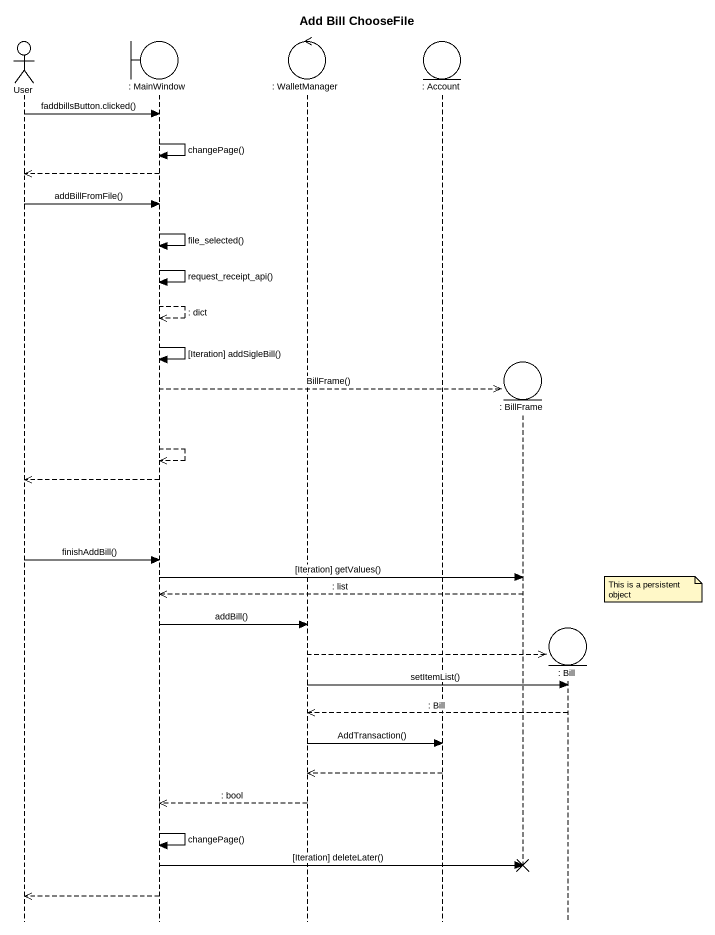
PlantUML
@startuml
title Add Bill ChooseFile
hide footbox
actor User
boundary ": MainWindow" as MainWindow
control ": WalletManager" as WalletManager
entity ": Account" as Account
entity ": BillFrame" as BillFrame
entity ": Bill" as Bill

User -> MainWindow : faddbillsButton.clicked()
MainWindow -> MainWindow : changePage()
MainWindow -->> User
User -> MainWindow : addBillFromFile()
MainWindow -> MainWindow : file_selected()
MainWindow -> MainWindow : request_receipt_api()
MainWindow -->> MainWindow : : dict
MainWindow -> MainWindow : [Iteration] addSigleBill()
MainWindow -->> BillFrame ** : BillFrame()
MainWindow -->> MainWindow
MainWindow -->> User
User -> MainWindow : finishAddBill()
MainWindow -> BillFrame : [Iteration] getValues()
note right of Bill : This is a persistent object
BillFrame -->> MainWindow : : list
MainWindow -> WalletManager : addBill()
WalletManager -->> Bill **
WalletManager -> Bill : setItemList()
Bill -->> WalletManager : : Bill
WalletManager -> Account : AddTransaction()
Account -->> WalletManager
WalletManager -->> MainWindow : : bool
MainWindow -> MainWindow : changePage()
MainWindow -> BillFrame !! : [Iteration] deleteLater()
MainWindow -->> User
@enduml
